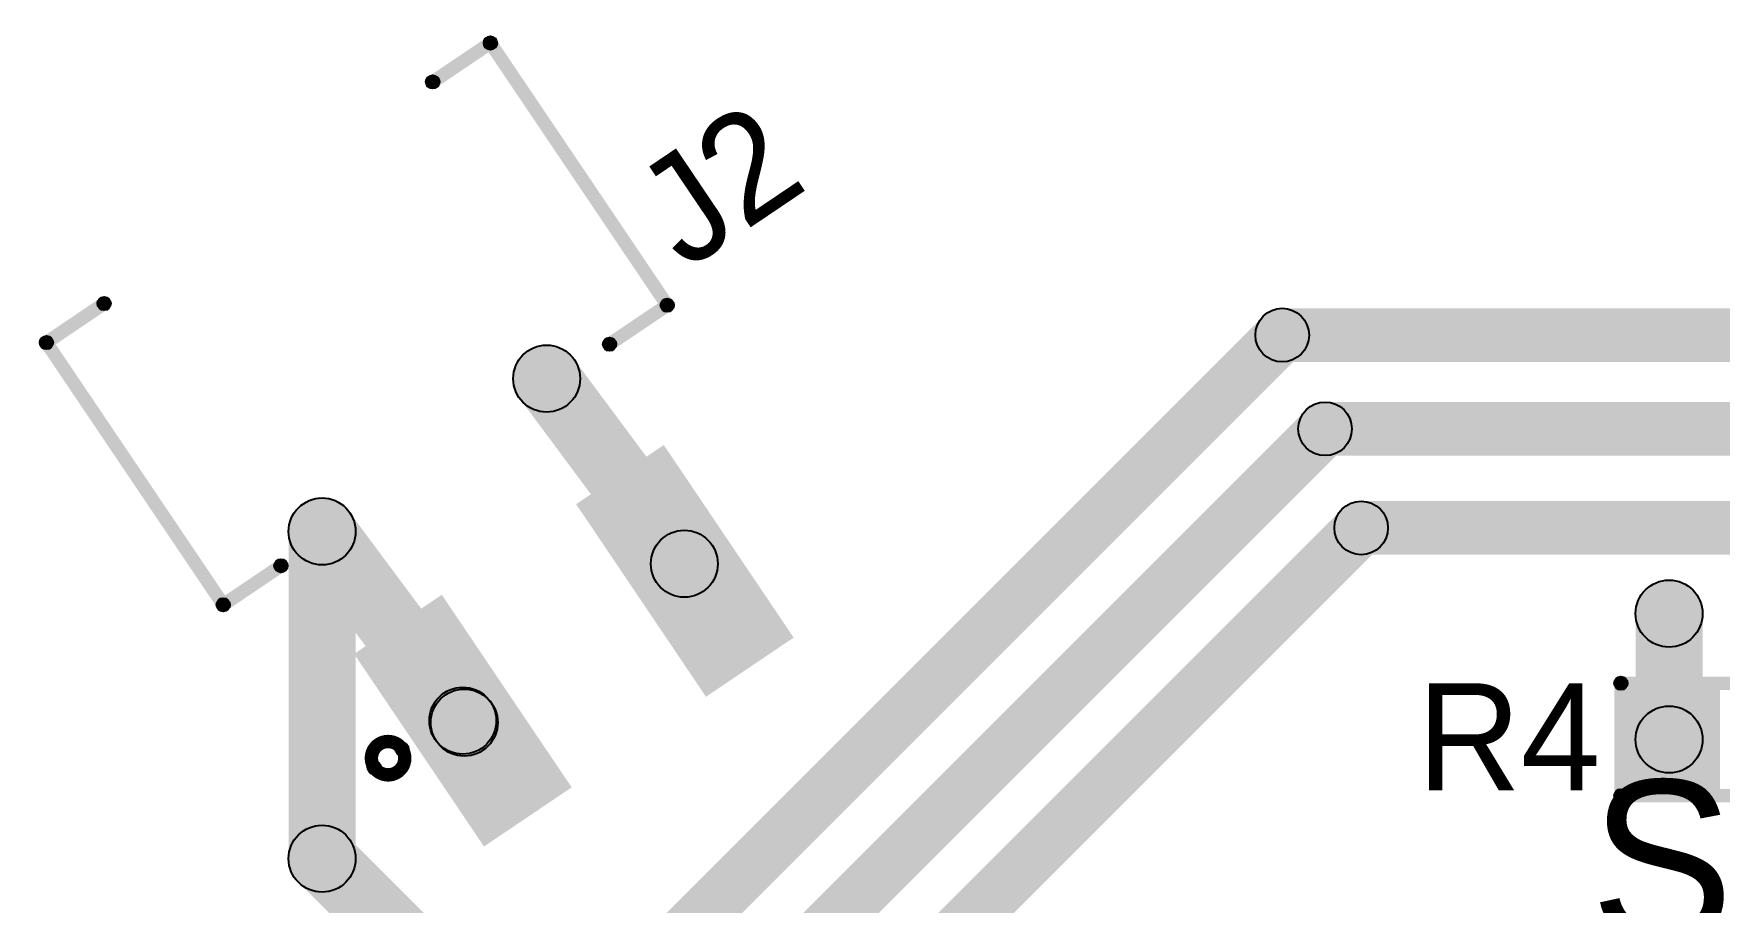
# Model space of a CAD drawing. Header units: millimetres. Extents: x -1.37 to 1.18, y -0.07 to 2.63.
# Drawn here: x -0.851 to -0.221, y 2.163 to 2.487 of the extents above; entities that cross this region are included whole.
import ezdxf

# ---------------------------------------------------------------- set-up
doc = ezdxf.new("R2010")
doc.units = ezdxf.units.MM
doc.header["$MEASUREMENT"] = 0
for name, color, linetype in [('BottomLayer', 5, 'Continuous'), ('TopLayer', 1, 'Continuous'), ('TopOverlay', 2, 'Continuous'), ('TopPaste', 8, 'Continuous'), ('TopSolder', 216, 'Continuous'), ('ViaHoleLayer', 16, 'Continuous')]:
    doc.layers.add(name, color=color, linetype=linetype)

# ---------------------------------------------------------------- blocks, each defined once
blk = doc.blocks.new('MH254RS_11_02_1000_54')
at = {"layer": 'TopLayer'}
for points in [[(-0.06575, 0.03937), (-0.03425, 0.03937), (-0.03425, -0.03937), (-0.06575, -0.03937)], [(0.03425, 0.03937), (0.06575, 0.03937), (0.06575, -0.03937), (0.03425, -0.03937)]]:
    blk.add_hatch(color=1, dxfattribs=at).paths.add_polyline_path(points)
at = {"layer": 'TopOverlay'}
h = blk.add_hatch(color=2, dxfattribs=at)
edge = h.paths.add_edge_path()
edge.add_arc((-0.1, 0.20403), 0.0025, 0, 360)
h = blk.add_hatch(color=2, dxfattribs=at)
edge = h.paths.add_edge_path()
edge.add_arc((-0.1, 0.20403), 0.0025, 0, 360)
for points in [[(-0.1025, 0.20403), (-0.0975, 0.20403), (-0.0975, 0.08592), (-0.1025, 0.08592)], [(-0.1, 0.20153), (-0.1, 0.20653), (-0.074, 0.20653), (-0.074, 0.20153)], [(0.074, 0.20153), (0.074, 0.20653), (0.1, 0.20653), (0.1, 0.20153)], [(0.0975, 0.20403), (0.1025, 0.20403), (0.1025, 0.08592), (0.0975, 0.08592)], [(-0.1, 0.08342), (-0.1, 0.08842), (-0.074, 0.08842), (-0.074, 0.08342)], [(0.074, 0.08342), (0.074, 0.08842), (0.1, 0.08842), (0.1, 0.08342)]]:
    blk.add_hatch(color=2, dxfattribs=at).paths.add_polyline_path(points)
h = blk.add_hatch(color=2, dxfattribs=at)
edge = h.paths.add_edge_path()
edge.add_arc((-0.074, 0.20403), 0.0025, 0, 360)
h = blk.add_hatch(color=2, dxfattribs=at)
edge = h.paths.add_edge_path()
edge.add_arc((0.074, 0.20403), 0.0025, 0, 360)
h = blk.add_hatch(color=2, dxfattribs=at)
edge = h.paths.add_edge_path()
edge.add_arc((0.1, 0.20403), 0.0025, 0, 360)
h = blk.add_hatch(color=2, dxfattribs=at)
edge = h.paths.add_edge_path()
edge.add_arc((0.1, 0.20403), 0.0025, 0, 360)
h = blk.add_hatch(color=2, dxfattribs=at)
edge = h.paths.add_edge_path()
edge.add_arc((-0.1, 0.08592), 0.0025, 0, 360)
h = blk.add_hatch(color=2, dxfattribs=at)
edge = h.paths.add_edge_path()
edge.add_arc((-0.1, 0.08592), 0.0025, 0, 360)
h = blk.add_hatch(color=2, dxfattribs=at)
edge = h.paths.add_edge_path()
edge.add_arc((-0.074, 0.08592), 0.0025, 0, 360)
h = blk.add_hatch(color=2, dxfattribs=at)
edge = h.paths.add_edge_path()
edge.add_arc((0.074, 0.08592), 0.0025, 0, 360)
h = blk.add_hatch(color=2, dxfattribs=at)
edge = h.paths.add_edge_path()
edge.add_arc((0.1, 0.08592), 0.0025, 0, 360)
h = blk.add_hatch(color=2, dxfattribs=at)
edge = h.paths.add_edge_path()
edge.add_arc((0.1, 0.08592), 0.0025, 0, 360)
h = blk.add_hatch(color=2, dxfattribs=at)
edge = h.paths.add_edge_path()
edge.add_arc((-0.08723, 0.004), 0.0025, 0, 360)
h = blk.add_hatch(color=2, dxfattribs=at)
edge = h.paths.add_edge_path()
edge.add_arc((-0.07477, 0.004), 0.0025, 0, 360)
at = {"layer": 'TopPaste'}
for points in [[(-0.06575, 0.03937), (-0.03425, 0.03937), (-0.03425, -0.03937), (-0.06575, -0.03937)], [(0.03425, 0.03937), (0.06575, 0.03937), (0.06575, -0.03937), (0.03425, -0.03937)]]:
    blk.add_hatch(color=8, dxfattribs=at).paths.add_polyline_path(points)
at = {"layer": 'TopSolder'}
for points in [[(-0.06975, 0.04337), (-0.03025, 0.04337), (-0.03025, -0.04337), (-0.06975, -0.04337)], [(0.03025, 0.04337), (0.06975, 0.04337), (0.06975, -0.04337), (0.03025, -0.04337)]]:
    blk.add_hatch(color=216, dxfattribs=at).paths.add_polyline_path(points)
at = {"layer": 'TopOverlay', "const_width": 0.005}
blk.add_lwpolyline([(-0.07477, 0.004, 1), (-0.08723, 0.004, 1)], format="xyb", close=True, dxfattribs=at)
at = {"layer": 'TopOverlay'}
for centre in [(-0.1, 0.20403), (-0.1, 0.20403), (-0.074, 0.20403), (0.074, 0.20403), (0.1, 0.20403), (0.1, 0.20403), (-0.1, 0.08592), (-0.1, 0.08592), (-0.074, 0.08592), (0.074, 0.08592), (0.1, 0.08592), (0.1, 0.08592), (-0.08723, 0.004), (-0.07477, 0.004)]:
    blk.add_circle(centre, 0.0025, dxfattribs=at)
blk = doc.blocks.new('R__0603_82')
at = {"layer": 'TopLayer'}
for points in [[(-0.015, 0.0175), (-0.015, -0.0175), (-0.045, -0.0175), (-0.045, 0.0175)], [(0.045, 0.0175), (0.045, -0.0175), (0.015, -0.0175), (0.015, 0.0175)]]:
    blk.add_hatch(color=1, dxfattribs=at).paths.add_polyline_path(points)
at = {"layer": 'TopOverlay'}
h = blk.add_hatch(color=2, dxfattribs=at)
edge = h.paths.add_edge_path()
edge.add_arc((-0.048, 0.021), 0.0025, 0, 360)
h = blk.add_hatch(color=2, dxfattribs=at)
edge = h.paths.add_edge_path()
edge.add_arc((-0.048, 0.021), 0.0025, 0, 360)
for points in [[(-0.0505, 0.021), (-0.0455, 0.021), (-0.0455, -0.021), (-0.0505, -0.021)], [(0.048, 0.0235), (0.048, 0.0185), (-0.048, 0.0185), (-0.048, 0.0235)], [(0.0455, 0.021), (0.0505, 0.021), (0.0505, -0.021), (0.0455, -0.021)], [(0.048, -0.0185), (0.048, -0.0235), (-0.048, -0.0235), (-0.048, -0.0185)]]:
    blk.add_hatch(color=2, dxfattribs=at).paths.add_polyline_path(points)
h = blk.add_hatch(color=2, dxfattribs=at)
edge = h.paths.add_edge_path()
edge.add_arc((0.048, 0.021), 0.0025, 0, 360)
h = blk.add_hatch(color=2, dxfattribs=at)
edge = h.paths.add_edge_path()
edge.add_arc((0.048, 0.021), 0.0025, 0, 360)
h = blk.add_hatch(color=2, dxfattribs=at)
edge = h.paths.add_edge_path()
edge.add_arc((-0.048, -0.021), 0.0025, 0, 360)
h = blk.add_hatch(color=2, dxfattribs=at)
edge = h.paths.add_edge_path()
edge.add_arc((-0.048, -0.021), 0.0025, 0, 360)
h = blk.add_hatch(color=2, dxfattribs=at)
edge = h.paths.add_edge_path()
edge.add_arc((0.048, -0.021), 0.0025, 0, 360)
h = blk.add_hatch(color=2, dxfattribs=at)
edge = h.paths.add_edge_path()
edge.add_arc((0.048, -0.021), 0.0025, 0, 360)
at = {"layer": 'TopPaste'}
for points in [[(-0.015, 0.0175), (-0.015, -0.0175), (-0.045, -0.0175), (-0.045, 0.0175)], [(0.045, 0.0175), (0.045, -0.0175), (0.015, -0.0175), (0.015, 0.0175)]]:
    blk.add_hatch(color=8, dxfattribs=at).paths.add_polyline_path(points)
at = {"layer": 'TopSolder'}
for points in [[(-0.011, 0.0215), (-0.011, -0.0215), (-0.049, -0.0215), (-0.049, 0.0215)], [(0.049, 0.0215), (0.049, -0.0215), (0.011, -0.0215), (0.011, 0.0215)]]:
    blk.add_hatch(color=216, dxfattribs=at).paths.add_polyline_path(points)
at = {"layer": 'TopOverlay'}
for centre in [(-0.048, 0.021), (-0.048, 0.021), (0.048, 0.021), (0.048, 0.021), (-0.048, -0.021), (-0.048, -0.021), (0.048, -0.021), (0.048, -0.021)]:
    blk.add_circle(centre, 0.0025, dxfattribs=at)

msp = doc.modelspace()

# ---------------------------------------------------------------- hatches: boundary and pattern name
at = {"layer": 'BottomLayer'}
h = msp.add_hatch(color=5, dxfattribs=at)
edge = h.paths.add_edge_path()
edge.add_arc((-0.65918, 2.35828), 0.01181, 0, 360)
h = msp.add_hatch(color=5, dxfattribs=at)
edge = h.paths.add_edge_path()
edge.add_arc((-0.74304, 2.30121), 0.0125, 0, 360)
h = msp.add_hatch(color=5, dxfattribs=at)
edge = h.paths.add_edge_path()
edge.add_arc((-0.74304, 2.30121), 0.01181, 0, 360)
for points in [[(-0.73054, 2.17904), (-0.75554, 2.17904), (-0.75554, 2.30121), (-0.73054, 2.30121)], [(-0.75188, 2.1702), (-0.7342, 2.18788), (-0.69916, 2.15284), (-0.71684, 2.13516)]]:
    msp.add_hatch(color=5, dxfattribs=at).paths.add_polyline_path(points)
h = msp.add_hatch(color=5, dxfattribs=at)
edge = h.paths.add_edge_path()
edge.add_arc((-0.24, 2.27053), 0.01181, 0, 360)
h = msp.add_hatch(color=5, dxfattribs=at)
edge = h.paths.add_edge_path()
edge.add_arc((-0.74304, 2.17904), 0.0125, 0, 360)
h = msp.add_hatch(color=5, dxfattribs=at)
edge = h.paths.add_edge_path()
edge.add_arc((-0.74304, 2.17904), 0.0125, 0, 360)
at = {"layer": 'TopLayer'}
for points in [[(-0.85493, 1.88993), (-0.86907, 1.90407), (-0.39154, 2.3816), (-0.3774, 2.36746)], [(-0.38447, 2.36453), (-0.38447, 2.38453), (-0.09763, 2.38453), (-0.09763, 2.36453)], [(-0.66921, 2.35082), (-0.64915, 2.36574), (-0.59773, 2.29661), (-0.61779, 2.28169)], [(-0.36847, 2.32953), (-0.36847, 2.34953), (-0.108, 2.34953), (-0.108, 2.32953)], [(-0.81893, 1.87493), (-0.83307, 1.88907), (-0.37554, 2.3466), (-0.3614, 2.33246)], [(-0.355, 2.29253), (-0.355, 2.31253), (-0.077, 2.31253), (-0.077, 2.29253)], [(-0.78093, 1.86246), (-0.79507, 1.8766), (-0.36207, 2.3096), (-0.34793, 2.29546)], [(-0.75307, 2.29375), (-0.73301, 2.30867), (-0.68045, 2.23801), (-0.70051, 2.22309)], [(-0.2275, 2.22353), (-0.2525, 2.22353), (-0.2525, 2.27053), (-0.2275, 2.27053)], [(-0.70051, 2.22309), (-0.68045, 2.23801), (-0.67993, 2.23731), (-0.69999, 2.22239)]]:
    msp.add_hatch(color=1, dxfattribs=at).paths.add_polyline_path(points)
h = msp.add_hatch(color=1, dxfattribs=at)
edge = h.paths.add_edge_path()
edge.add_arc((-0.38447, 2.37453), 0.01, 0, 360)
h = msp.add_hatch(color=1, dxfattribs=at)
edge = h.paths.add_edge_path()
edge.add_arc((-0.38447, 2.37453), 0.01, 0, 360)
h = msp.add_hatch(color=1, dxfattribs=at)
edge = h.paths.add_edge_path()
edge.add_arc((-0.65918, 2.35828), 0.0125, 0, 360)
h = msp.add_hatch(color=1, dxfattribs=at)
edge = h.paths.add_edge_path()
edge.add_arc((-0.65918, 2.35828), 0.01181, 0, 360)
h = msp.add_hatch(color=1, dxfattribs=at)
edge = h.paths.add_edge_path()
edge.add_arc((-0.36847, 2.33953), 0.01, 0, 360)
h = msp.add_hatch(color=1, dxfattribs=at)
edge = h.paths.add_edge_path()
edge.add_arc((-0.36847, 2.33953), 0.01, 0, 360)
h = msp.add_hatch(color=1, dxfattribs=at)
edge = h.paths.add_edge_path()
edge.add_arc((-0.74304, 2.30121), 0.0125, 0, 360)
h = msp.add_hatch(color=1, dxfattribs=at)
edge = h.paths.add_edge_path()
edge.add_arc((-0.74304, 2.30121), 0.01181, 0, 360)
h = msp.add_hatch(color=1, dxfattribs=at)
edge = h.paths.add_edge_path()
edge.add_arc((-0.355, 2.30253), 0.01, 0, 360)
h = msp.add_hatch(color=1, dxfattribs=at)
edge = h.paths.add_edge_path()
edge.add_arc((-0.355, 2.30253), 0.01, 0, 360)
h = msp.add_hatch(color=1, dxfattribs=at)
edge = h.paths.add_edge_path()
edge.add_arc((-0.60776, 2.28915), 0.0125, 0, 360)
h = msp.add_hatch(color=1, dxfattribs=at)
edge = h.paths.add_edge_path()
edge.add_arc((-0.24, 2.27053), 0.0125, 0, 360)
h = msp.add_hatch(color=1, dxfattribs=at)
edge = h.paths.add_edge_path()
edge.add_arc((-0.24, 2.27053), 0.01181, 0, 360)
h = msp.add_hatch(color=1, dxfattribs=at)
edge = h.paths.add_edge_path()
edge.add_arc((-0.69048, 2.23055), 0.0125, 0, 360)
h = msp.add_hatch(color=1, dxfattribs=at)
edge = h.paths.add_edge_path()
edge.add_arc((-0.69048, 2.23055), 0.0125, 0, 360)
h = msp.add_hatch(color=1, dxfattribs=at)
edge = h.paths.add_edge_path()
edge.add_arc((-0.68996, 2.22985), 0.0125, 0, 360)
h = msp.add_hatch(color=1, dxfattribs=at)
edge = h.paths.add_edge_path()
edge.add_arc((-0.24, 2.22353), 0.0125, 0, 360)
at = {"layer": 'ViaHoleLayer'}
h = msp.add_hatch(color=16, dxfattribs=at)
edge = h.paths.add_edge_path()
edge.add_arc((-0.65918, 2.35828), 0.00591, 0, 360)
h = msp.add_hatch(color=16, dxfattribs=at)
edge = h.paths.add_edge_path()
edge.add_arc((-0.74304, 2.30121), 0.00591, 0, 360)
h = msp.add_hatch(color=16, dxfattribs=at)
edge = h.paths.add_edge_path()
edge.add_arc((-0.24, 2.27053), 0.00591, 0, 360)

# ---------------------------------------------------------------- linework, layer by layer
at = {"layer": 'BottomLayer'}
for centre in [(-0.74304, 2.30121), (-0.74304, 2.17904), (-0.74304, 2.17904)]:
    msp.add_circle(centre, 0.0125, dxfattribs=at)
at = {"layer": 'TopLayer'}
for centre, radius in [((-0.38447, 2.37453), 0.01), ((-0.38447, 2.37453), 0.01), ((-0.65918, 2.35828), 0.0125), ((-0.36847, 2.33953), 0.01), ((-0.36847, 2.33953), 0.01), ((-0.74304, 2.30121), 0.0125), ((-0.355, 2.30253), 0.01), ((-0.355, 2.30253), 0.01), ((-0.60776, 2.28915), 0.0125), ((-0.24, 2.27053), 0.0125), ((-0.69048, 2.23055), 0.0125), ((-0.69048, 2.23055), 0.0125), ((-0.68996, 2.22985), 0.0125), ((-0.24, 2.22353), 0.0125)]:
    msp.add_circle(centre, radius, dxfattribs=at)

# ---------------------------------------------------------------- block references
for name, p, rotation in [('MH254RS_11_02_1000_54', (-0.649, 2.25853), 34.00000000000001), ('R__0603_82', (-0.21, 2.22353), 180)]:
    msp.add_blockref(name, p, dxfattribs=dict(rotation=rotation))

# ---------------------------------------------------------------- texts
at = {"layer": 'TopOverlay'}
msp.add_text('J2', height=0.04, rotation=34, dxfattribs=at).set_placement((-0.60738, 2.39833))
for s, height, p in [('R4', 0.04, (-0.334, 2.20453)), ('SB5', 0.06, (-0.26943, 2.14834))]:
    msp.add_text(s, height=height, dxfattribs=at).set_placement(p)

doc.saveas('drawing.dxf')
